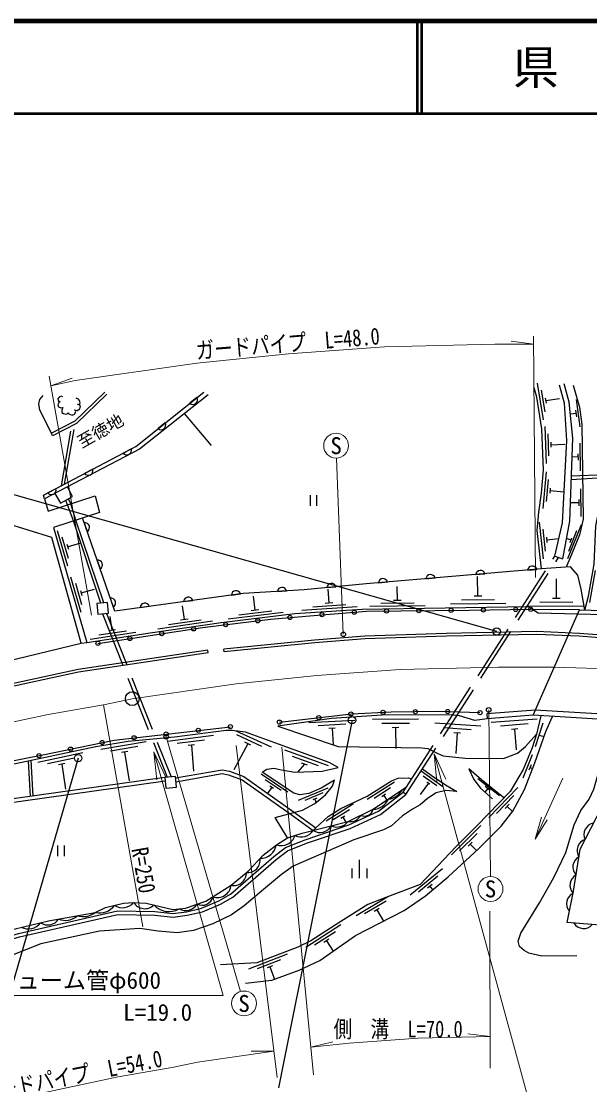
# Model space of a CAD drawing. Units: millimetres at full size, sheet at 1:1000; details may follow other scales. Extents: x 40000 to 680000, y 20000 to 380000.
# Drawn here: x 254857 to 316467, y 264738 to 380000 of the extents above; entities that cross this region are included whole.
import ezdxf
from ezdxf.enums import TextEntityAlignment as Align

# ---------------------------------------------------------------- set-up
doc = ezdxf.new("R2010")
doc.units = ezdxf.units.MM
doc.header["$LTSCALE"] = 1000
doc.linetypes.add('CHAIN', pattern=[18.5, 12, -1.5, 3.5, -1.5])
doc.linetypes.add('DASHED', pattern=[7.5, 6, -1.5])
for name, color, linetype, lineweight in [('M-BGD', 7, 'Continuous', 25), ('M-BMK', 2, 'CHAIN', 13), ('M-BMK-HTXT', 7, 'Continuous', 13), ('M-BMK-SRVR', 3, 'Continuous', 25), ('M-STR-HTXT', 7, 'Continuous', 13), ('M-STR-STR1', 1, 'Continuous', 25), ('M-STR-STRC', 7, 'Continuous', 25), ('M-TTL', 2, 'Continuous', 140), ('M-TTL-LINE', 7, 'Continuous', 50)]:
    doc.layers.add(name, color=color, linetype=linetype, lineweight=lineweight)
doc.layers.add('M-TTL-TXT', color=7, linetype='Continuous')
doc.styles.add('ＭＳ ゴシック', font='')
doc.styles.get('ＭＳ ゴシック').set_extended_font_data('MS Gothic')

# ---------------------------------------------------------------- blocks, each defined once
blk = doc.blocks.new('open_arrow')
at = {"color": 0, "linetype": 'Continuous', "lineweight": -2}
blk.add_lwpolyline([(7.5, 1.25), (0, 0), (7.5, -1.25)], dxfattribs=at)

msp = doc.modelspace()

# ---------------------------------------------------------------- linework, layer by layer
at = {"layer": 'M-BGD'}
for p, q in [((310779, 340762), (311431, 336816)), ((311205, 340022), (311597, 337654)), ((273902, 339217), (273128, 338598)), ((311651, 339163), (311743, 338610)), ((311697, 338887), (313177, 339131)), ((315420, 336027), (315038, 339003)), ((315065, 337141), (314976, 337835)), ((275470, 334032), (272558, 337476)), ((315021, 337488), (314376, 337405)), ((270460, 336465), (269686, 335847)), ((311583, 336085), (311730, 332087)), ((258254, 335078), (258116, 335344)), ((311912, 335296), (312000, 332898)), ((312246, 334388), (312266, 333828)), ((315465, 331285), (315418, 334285)), ((266789, 333660), (265913, 333197)), ((312256, 334108), (313755, 334163)), ((315237, 332431), (315226, 333131)), ((315232, 332781), (314558, 332771)), ((262602, 331448), (261726, 330986)), ((311740, 331173), (311395, 327188)), ((311970, 330350), (311763, 327959)), ((258610, 329339), (257734, 328876)), ((286161, 328639), (286161, 327465)), ((286861, 328639), (286861, 327465)), ((312189, 329407), (312141, 328849)), ((312165, 329128), (313660, 328999)), ((315543, 326324), (315496, 329324)), ((259869, 327590), (259669, 328066)), ((260215, 327702), (259992, 328250)), ((315310, 327820), (314376, 327806)), ((315315, 327470), (315304, 328170)), ((263493, 316929), (260502, 325849)), ((263801, 316955), (260787, 325941)), ((261690, 325648), (262012, 324711)), ((310990, 325716), (311421, 321739)), ((314089, 321755), (315566, 325473)), ((258749, 324808), (259864, 320966)), ((259260, 324123), (259929, 321818)), ((311374, 324953), (311633, 322567)), ((311772, 324071), (311832, 323514)), ((311802, 323792), (313119, 323935)), ((314437, 323769), (313967, 323956)), ((314189, 322576), (315076, 324807)), ((314334, 323509), (314541, 324029)), ((259805, 323323), (259961, 322785)), ((259883, 323054), (261301, 323466)), ((263086, 321596), (263409, 320659)), ((312682, 322011), (313567, 321725)), ((309737, 320512), (310725, 320596)), ((317042, 320465), (316425, 317020)), ((260204, 319795), (261320, 315953)), ((298716, 319583), (299703, 319667)), ((304125, 320039), (305113, 320122)), ((304349, 317738), (304319, 319837)), ((312851, 317475), (312863, 319575)), ((260716, 319110), (261385, 316805)), ((261260, 318310), (261416, 317772)), ((261338, 318041), (262779, 318460)), ((282627, 318209), (283616, 318268)), ((287980, 318622), (288966, 318718)), ((288222, 316961), (288122, 318458)), ((293561, 319149), (294549, 319232)), ((295617, 317253), (295595, 318753)), ((264509, 317467), (264832, 316531)), ((272452, 317102), (273433, 317237)), ((277631, 317812), (278613, 317947)), ((280199, 316190), (280017, 317679)), ((287803, 316933), (288641, 316989)), ((293821, 316928), (297421, 316979)), ((295197, 317247), (296037, 317259)), ((302555, 317292), (306155, 317343)), ((303929, 317732), (304769, 317744)), ((311049, 317064), (314649, 317045)), ((312431, 317477), (313271, 317472)), ((267744, 316457), (268725, 316592)), ((272539, 315174), (272327, 316658)), ((277294, 315231), (283250, 315958)), ((278449, 315674), (282023, 316111)), ((279783, 316139), (280616, 316241)), ((285269, 316161), (291256, 316564)), ((286447, 316541), (290038, 316782)), ((292626, 316610), (298625, 316696)), ((301361, 316855), (307361, 316941)), ((309847, 316650), (315847, 316619)), ((315340, 316201), (310350, 316228)), ((264718, 314017), (264491, 315499)), ((269655, 314155), (275594, 315004)), ((270800, 314622), (274364, 315131)), ((272124, 315114), (272955, 315233)), ((262337, 313046), (267279, 313801)), ((263280, 313494), (266246, 313946)), ((264372, 313964), (265064, 314069)), ((275125, 311548), (275081, 311845)), ((276838, 311662), (276809, 311961)), ((297915, 304355), (292916, 304320)), ((310566, 305335), (305308, 304944)), ((305308, 304944), (305348, 304409)), ((310321, 304779), (305348, 304409)), ((310753, 304360), (305767, 303988)), ((290998, 304231), (286006, 303949)), ((290020, 303815), (287025, 303646)), ((288892, 303391), (288193, 303351)), ((288543, 303371), (288643, 301591)), ((296919, 303898), (293919, 303877)), ((295772, 303440), (295072, 303435)), ((295422, 303437), (295438, 301187)), ((304656, 303590), (299669, 303940)), ((303627, 303211), (300635, 303421)), ((309789, 303837), (306797, 303614)), ((308676, 303303), (307978, 303251)), ((308327, 303277), (308494, 301033)), ((311392, 303925), (310564, 301356)), ((275674, 302580), (270716, 301932)), ((274729, 302093), (271755, 301705)), ((281985, 301310), (278163, 303075)), ((280926, 301402), (278202, 302660)), ((302449, 302843), (301750, 302892)), ((302100, 302867), (301942, 300623)), ((310978, 302641), (311507, 302470)), ((268400, 301920), (263469, 301087)), ((267474, 301398), (264515, 300899)), ((266399, 300852), (265709, 300735)), ((273636, 301587), (272942, 301497)), ((273289, 301542), (273541, 298709)), ((279413, 301704), (277912, 298874)), ((279731, 301558), (279095, 301851)), ((288144, 299319), (283437, 301004)), ((255852, 295983), (255627, 299817)), ((256150, 296025), (255924, 299880)), ((261533, 300697), (256641, 299664)), ((260629, 300138), (257694, 299518)), ((266054, 300794), (266550, 297674)), ((287082, 299317), (284257, 300328)), ((310226, 300480), (309214, 297977)), ((259578, 299549), (258893, 299404)), ((259236, 299476), (259655, 296773)), ((285548, 299483), (284784, 298618)), ((285878, 299365), (285219, 299601)), ((300542, 297025), (298192, 298732)), ((310116, 299408), (309880, 298824)), ((309998, 299116), (310274, 299004)), ((283753, 296455), (280839, 298393)), ((283021, 296618), (281273, 297781)), ((295296, 297533), (292343, 295654)), ((298976, 297421), (298094, 296208)), ((299880, 297135), (298424, 298193)), ((299146, 297298), (298806, 297545)), ((306681, 296032), (304332, 297898)), ((281997, 296975), (281557, 296313)), ((282201, 296839), (281793, 297110)), ((288080, 296879), (284850, 295530)), ((287538, 296360), (285600, 295550)), ((294866, 296904), (293094, 295777)), ((296553, 296181), (296253, 296455)), ((305413, 296848), (305106, 296461)), ((305687, 296630), (305139, 297065)), ((308659, 296938), (305528, 293706)), ((286899, 295801), (286447, 295612)), ((286673, 295706), (286828, 295337)), ((290867, 295169), (287898, 293315)), ((294348, 296219), (293935, 295956)), ((294141, 296087), (294464, 295579)), ((308248, 296083), (306369, 294144)), ((307744, 295131), (307305, 294678)), ((290432, 294544), (288651, 293431)), ((307524, 294905), (308103, 294344)), ((289908, 293863), (289492, 293603)), ((289700, 293733), (290030, 293205)), ((304682, 292826), (301496, 289648)), ((304257, 291978), (302345, 290071)), ((258796, 290677), (258796, 289503)), ((259496, 290677), (259496, 289503)), ((303736, 291034), (303290, 290590)), ((303513, 290812), (304209, 290114)), ((290732, 287135), (290732, 288180)), ((291532, 287135), (291532, 289128)), ((292332, 287135), (292332, 288180)), ((300505, 288129), (297012, 285291)), ((299995, 287328), (297900, 285626)), ((299381, 286443), (298892, 286046)), ((299137, 286244), (299441, 285870)), ((294657, 285139), (291141, 283056)), ((294392, 284633), (292069, 283257)), ((293654, 283847), (293112, 283526)), ((293383, 283687), (294099, 282478)), ((289492, 282061), (285707, 279627)), ((288897, 281322), (286626, 279861)), ((288189, 280510), (287659, 280169)), ((287924, 280339), (288650, 279211)), ((283689, 278879), (279489, 277265)), ((282957, 278276), (280437, 277308)), ((282099, 277625), (281510, 277399)), ((281805, 277512), (282312, 276193))]:
    msp.add_line(p, q, dxfattribs=at)
at = {"layer": 'M-BGD', "linetype": 'DASHED'}
for p, q in [((259212, 329658), (260343, 336160)), ((259548, 329835), (260677, 336334)), ((260502, 325849), (259869, 327590)), ((260787, 325941), (260215, 327702)), ((296253, 296455), (312682, 322011)), ((296553, 296181), (313076, 321883)), ((264079, 315824), (271089, 298097)), ((263663, 315789), (270673, 298061)), ((284091, 294021), (286508, 292304)), ((284323, 294347), (286789, 292595))]:
    msp.add_line(p, q, dxfattribs=at)
at = {"layer": 'M-BGD'}
for points in [[(311238, 320639), (310786, 324813), (310953, 326788), (311239, 328859), (311456, 331373), (311293, 335817), (310722, 339269), (310432, 340282)], [(312682, 322011), (313504, 325631), (313973, 334572), (313723, 338609), (313176, 340557)], [(313567, 321725), (314303, 325824), (314632, 334807), (314247, 338708), (313688, 340701)], [(314656, 340557), (315355, 338185), (315597, 336298), (315758, 326049), (315348, 324354), (314488, 322191), (313916, 320849)], [(314484, 330750), (318122, 330882), (318914, 331015), (319471, 331454), (319599, 332248), (319518, 334244), (319070, 337454), (317998, 340839)], [(258116, 335344), (256881, 337843), (256775, 338527), (256881, 338994), (257227, 339438)], [(275124, 339496), (267671, 333626), (257364, 328252), (257265, 328629), (267262, 333910), (274646, 339811)], [(263911, 339789), (260667, 336666), (258116, 335344)], [(264119, 339573), (260844, 336420), (258254, 335078)], [(259356, 339288), (259164, 339357), (258996, 339289), (258837, 339089), (258866, 338893), (258991, 338805), (259080, 338788), (258922, 338697), (258825, 338413), (258874, 338208), (259145, 338104), (259366, 338132), (259251, 337837), (259247, 337588), (259432, 337474), (259705, 337417), (259893, 337500), (259942, 337593), (260021, 337469), (260369, 337314), (260629, 337417), (260778, 337656), (260715, 337823), (260609, 337902), (260899, 337830), (261186, 337998), (261266, 338297), (261159, 338412), (260967, 338460), (261203, 338527), (261236, 338659), (261174, 338915), (261051, 339050), (260793, 339166)], [(315932, 316186), (316329, 317678), (316953, 321162), (317129, 325330), (317871, 329025), (317847, 330529), (314468, 330316)], [(257364, 328252), (257761, 326903), (262880, 328571), (263350, 326774), (258338, 325146), (261957, 312685)], [(258477, 328832), (259122, 327754), (260400, 328483), (259858, 329552)], [(261350, 312589), (258172, 324033), (253048, 325625), (232647, 313674), (232159, 310990), (231503, 308895), (231539, 307824), (231970, 306938), (232468, 306437), (233389, 306097), (235543, 306129), (237022, 306422), (242364, 307996), (261350, 312589), (261957, 312685), (268817, 313732), (276517, 314833), (284501, 315809), (291786, 316298), (309810, 316555), (310890, 315900), (315157, 315786)], [(315932, 316186), (315529, 318448), (315189, 319981), (314395, 320887), (311238, 320639), (292219, 319036), (285516, 318382), (278900, 317986), (264987, 316079), (261508, 326176)], [(263164, 312576), (274484, 314284), (281854, 315191), (286579, 315610), (292274, 316056), (303387, 316171), (310068, 316266)], [(391971, 304654), (373789, 307245), (338450, 311706), (329581, 312519), (324200, 312944), (315356, 313641), (310704, 313850), (300935, 313651), (292110, 313373), (286643, 312931), (276809, 311961)], [(391928, 304357), (373749, 306948), (338417, 311408), (329555, 312220), (324176, 312645), (315337, 313342), (310701, 313550), (300942, 313351), (292127, 313074), (286670, 312632), (276838, 311662)], [(275125, 311548), (261064, 309457), (252044, 307499), (235588, 303413), (231983, 303433)], [(275081, 311845), (261010, 309753), (251976, 307791), (235552, 303713), (231985, 303733)], [(311160, 304728), (310692, 302733), (310215, 301250), (309259, 298887), (307826, 296509), (304226, 292794), (301940, 290515), (298093, 286438), (294364, 285028), (292420, 284262), (289496, 282420), (286234, 280322), (284824, 279637), (280405, 277938), (276436, 277725)], [(279145, 275763), (282028, 276089), (284972, 277158), (287224, 278204), (291072, 280921), (296354, 283637), (298662, 285218), (301120, 287275), (304458, 290343), (306857, 292755), (308147, 294399), (309398, 296753), (310521, 299639), (311697, 303014), (312448, 304649)], [(305348, 304409), (304024, 304217), (302345, 304705), (301147, 304828), (293932, 304777), (288482, 304449), (282669, 303595), (289192, 301407), (298278, 301258), (298929, 301171), (300021, 300637), (300575, 300385), (302950, 300131), (307109, 300103), (308652, 300663), (309508, 301387), (310692, 302733)], [(282837, 304040), (290642, 304935), (294945, 305138), (300069, 305220), (304570, 305072)], [(231753, 286198), (231753, 288474), (232497, 291116), (234249, 293340), (235916, 294716), (237627, 295656), (241183, 297095), (244118, 297928), (257204, 300489), (264910, 302096), (277516, 303544)], [(315065, 278698), (311273, 278665), (309850, 278990), (309353, 279297), (308860, 279712), (308708, 280294), (308987, 281173), (311005, 284462), (312571, 287201), (313860, 289892), (314786, 292916), (315519, 294443), (316411, 295687), (316927, 296758), (317343, 298308), (317760, 300049), (318772, 302134), (319539, 304216)], [(368544, 271202), (361234, 275130), (356266, 277392), (352514, 278307), (344537, 279252), (329068, 280664), (321603, 281702), (314010, 282307), (314715, 285710), (315433, 290278), (320149, 299457), (321540, 304094)], [(289197, 299115), (288237, 299668), (282329, 301783), (279160, 302943), (277713, 303134), (277057, 303124), (271469, 302393), (266448, 301955), (262949, 301365), (250440, 298722)], [(298360, 298992), (299283, 298299), (300842, 297245), (302057, 296528), (300855, 296644), (299831, 296390), (298876, 295746), (298100, 295081), (297256, 294597), (296166, 293877), (294969, 292813), (294124, 292360), (290897, 291279), (284325, 288429), (283043, 287529), (281105, 285897), (279013, 284136), (277641, 283167), (275621, 282178), (273512, 281465), (271760, 281205), (269680, 281383), (267701, 281677), (263322, 281370), (256960, 280011), (253863, 278788)], [(271586, 297984), (276634, 298861), (277432, 298709), (278996, 298133), (284323, 294347)], [(283715, 291503), (282360, 293684), (285354, 294510), (286680, 295216), (287821, 296143), (288575, 297093), (288800, 297746), (287352, 296868), (286032, 296316), (285043, 296156), (284402, 296348), (280972, 298629), (281458, 298925), (282216, 299040), (283043, 298869), (284518, 298606), (287468, 298736), (289197, 299115)], [(307172, 295834), (304725, 297778), (303354, 298974), (303923, 297836), (304619, 296890), (305922, 295742)], [(270427, 298041), (249559, 295094), (237397, 291630), (235691, 289265), (233682, 285516), (238542, 280796), (244153, 276126), (246358, 275513), (248588, 278367), (251041, 279672), (254654, 280754), (265319, 283181), (269321, 283105), (271306, 282902), (272827, 283100), (274501, 283480), (276433, 284298), (277772, 285055), (282477, 289155), (283699, 290096), (285769, 290905), (290493, 292518), (293787, 294036), (296553, 296181)], [(270461, 297641), (249642, 294702), (237640, 291283), (236031, 289053), (234183, 285604), (244505, 276666), (246520, 276370), (248325, 278680), (250888, 280044), (254552, 281141), (265278, 283582), (269345, 283505), (271300, 283304), (272757, 283494), (274377, 283862), (276256, 284657), (277540, 285383), (282223, 289464), (283500, 290448), (285631, 291281), (290345, 292890), (293578, 294380), (296253, 296455)], [(271620, 297584), (276631, 298455), (277325, 298323), (278807, 297776), (284091, 294021)], [(286508, 292304), (286789, 292595), (288110, 293801), (289499, 294669), (292347, 296013), (294970, 297681), (295691, 297950), (296785, 298015), (297187, 297908)], [(244505, 276666), (248327, 279666), (250425, 280572), (253274, 281435), (257820, 282505), (262883, 283398), (263996, 283950), (265924, 284405), (267026, 284501), (268377, 284421), (271280, 283739), (272660, 283868), (274870, 284643), (277593, 286358), (279438, 287902), (281071, 289635), (282501, 290749), (283715, 291503), (285312, 291998), (290301, 293275), (293000, 294596), (296621, 297027)]]:
    msp.add_lwpolyline(points, dxfattribs=at)
for points in [[(263157, 315746), (264302, 315843), (264205, 316989), (263059, 316892)], [(270524, 296895), (271670, 296992), (271573, 298138), (270427, 298041)]]:
    msp.add_lwpolyline(points, close=True, dxfattribs=at)
for centre in [(287459, 315679), (290948, 315952), (294444, 316079), (297944, 316115), (301443, 316151), (304943, 316193), (308443, 316243), (310068, 316266), (277016, 314595), (280490, 315023), (283972, 315379), (270085, 313620), (273546, 314142), (263164, 312576), (266624, 313098), (287101, 304529), (290579, 304928), (294074, 305097), (297573, 305180), (301072, 305187), (304570, 305072), (274039, 303145), (277516, 303544), (282837, 304040), (263626, 301828), (267084, 302346), (270561, 302745), (260200, 301114), (256772, 300405)]:
    msp.add_circle(centre, 225, dxfattribs=at)
for centre, radius, start, end in [((273454, 338984), 505, 229.80107, 27.45926), ((270012, 336233), 505, 229.80107, 27.45926), ((266305, 333515), 505, 219.0169, 16.6751), ((262118, 331304), 505, 219.0169, 16.6751), ((258126, 329194), 505, 219.0169, 16.6751), ((261759, 325148), 505, 300.1848, 97.843), ((263155, 321096), 505, 300.1848, 97.843), ((304627, 319983), 505, 15.98914, 173.64733), ((310239, 320456), 505, 15.98914, 173.64733), ((294063, 319093), 505, 15.98914, 173.64733), ((299218, 319527), 505, 15.98914, 173.64733), ((278135, 317783), 505, 18.97446, 176.63265), ((283127, 318141), 505, 14.59364, 172.25183), ((288483, 318573), 505, 16.74255, 174.40074), ((264578, 316967), 505, 300.1848, 97.843), ((272956, 317073), 505, 18.97446, 176.63265), ((268248, 316427), 505, 18.97446, 176.63265), ((294437, 297623), 1932, 276.27436, 331.47437), ((292963, 296432), 1836, 271.16129, 336.58743), ((290513, 294550), 1293, 260.57869, 331.61287), ((292027, 294876), 1013, 248.19735, 343.99421), ((287248, 293377), 1304, 235.40931, 333.29579), ((289037, 294285), 1618, 247.32413, 321.38097), ((317088, 291857), 1250, 99.67659, 205.93679), ((283041, 292187), 1536, 249.43232, 343.48272), ((285195, 293166), 1571, 244.29402, 326.72344), ((280770, 291031), 1754, 268.81107, 350.75838), ((316344, 290141), 1250, 107.32023, 213.58044), ((315888, 288345), 1250, 117.9332, 224.19341), ((279418, 289068), 1332, 262.85183, 9.03027), ((277893, 287684), 1360, 257.2463, 2.61145), ((315572, 286366), 1250, 117.63647, 223.89668), ((276111, 286529), 1492, 251.00401, 353.40102), ((274449, 285398), 1209, 244.11226, 346.62986), ((315203, 284368), 1250, 115.16925, 221.42946), ((263321, 285385), 2035, 257.54807, 323.60521), ((265818, 285462), 1544, 236.25041, 321.51555), ((268246, 285249), 1431, 211.54822, 313.92348), ((270858, 285681), 2182, 222.08583, 300.63393), ((272674, 285101), 1477, 241.50225, 327.58713), ((257732, 283433), 1381, 235.19874, 327.72354), ((259639, 284443), 1897, 247.05761, 312.94085), ((261575, 285107), 2152, 252.59079, 307.40767), ((255623, 283232), 1617, 241.71118, 324.7752), ((315804, 282916), 1250, 212.3153, 318.57551)]:
    msp.add_arc(centre, radius, start, end, dxfattribs=at)
at = {"layer": 'M-BMK'}
msp.add_lwpolyline([(73637, 255720), (83494, 259733), (93272, 263116), (101831, 265634), (110778, 268152), (155888, 279649), (169732, 283253), (227003, 297850), (246937, 302571), (257787, 304875), (263776, 305908), (266886, 306579), (278155, 308188), (286901, 309082), (295921, 309748), (306583, 310002), (312611, 309991), (318458, 309819)], dxfattribs=at)
at = {"layer": 'M-BMK-HTXT'}
for q in [(313536, 297958), (311247, 293721), (311870, 293439)]:
    msp.add_line((310558, 291364), q, dxfattribs=at)
at = {"layer": 'M-BMK-SRVR'}
msp.add_circle((266886, 306579), 750, dxfattribs=at)
at = {"layer": 'M-STR-HTXT'}
for p, q in [((310591, 319701), (310389, 345886)), ((310396, 344995), (307966, 345341)), ((262482, 315642), (257894, 341518)), ((258078, 340484), (260382, 341331)), ((289761, 313556), (289032, 332653)), ((263776, 305908), (268041, 281847)), ((305517, 305358), (305698, 287310)), ((270565, 302458), (278624, 274843)), ((282594, 265504), (278148, 301522)), ((283079, 301310), (286513, 265817)), ((305684, 266523), (305653, 283567)), ((305677, 269969), (303239, 270253)), ((286224, 268805), (288608, 269392)), ((282241, 268366), (279786, 268361))]:
    msp.add_line(p, q, dxfattribs=at)
for points in [[(258078, 340484), (260713, 341053), (273900, 342936), (283833, 343951), (294215, 344717), (306198, 345003), (310396, 344995)], [(269224, 300823), (276740, 274397), (251997, 274397)], [(299595, 300606), (310579, 260371), (311288, 260415), (339890, 260415)], [(286224, 268805), (290408, 269232), (297871, 269783), (305677, 269969)], [(241144, 260093), (255702, 263541), (265342, 265588), (271397, 266632), (273942, 267181), (282241, 268366)]]:
    msp.add_lwpolyline(points, dxfattribs=at)
for centre in [(288981, 334002), (305712, 285960), (279002, 273547)]:
    msp.add_circle(centre, 1350, dxfattribs=at)
at = {"layer": 'M-STR-STR1'}
for p, q in [((310321, 304779), (315340, 316201)), ((322390, 304042), (310321, 304779)), ((322615, 304600), (310566, 305335))]:
    msp.add_line(p, q, dxfattribs=at)
for points in [[(315340, 316201), (326585, 315898), (327159, 315849)], [(315157, 315786), (326561, 315478), (326995, 315442)]]:
    msp.add_lwpolyline(points, dxfattribs=at)
at = {"layer": 'M-STR-STRC'}
for p, q in [((306385, 313856), (237588, 333325)), ((290702, 304243), (282741, 264409)), ((261032, 300129), (247508, 253709))]:
    msp.add_line(p, q, dxfattribs=at)
for centre, radius in [((289761, 313556), 250), ((306385, 313856), 400), ((305517, 305358), 250), ((290702, 304243), 400), ((270565, 302458), 250), ((261032, 300129), 400)]:
    msp.add_circle(centre, radius, dxfattribs=at)
at = {"layer": 'M-TTL'}
msp.add_line((680000, 380000), (40000, 380000), dxfattribs=at)
at = {"layer": 'M-TTL-LINE'}
for p, q in [((297750, 380000), (297750, 370000)), ((298250, 380000), (298250, 370000)), ((40000, 370000), (680000, 370000))]:
    msp.add_line(p, q, dxfattribs=at)

# ---------------------------------------------------------------- block references
at = {"layer": 'M-STR-HTXT', "xscale": 400, "yscale": 400}
for p, rotation in [((269224, 300823), 285.9), ((299595, 300606), 285.3)]:
    msp.add_blockref('open_arrow', p, dxfattribs=dict(at, rotation=rotation))

# ---------------------------------------------------------------- texts
at = {"layer": 'M-BMK-HTXT', "style": 'ＭＳ ゴシック'}
msp.add_text('至徳地', height=1320, rotation=29.559, dxfattribs=at).set_placement((261604, 333351), align=Align.BOTTOM_LEFT)
at = {"layer": 'M-STR-HTXT', "style": 'ＭＳ ゴシック', "width": 0.8}
for s, rotation, p in [('ガードパイプ\u3000L=48.0', 4.621, (283858, 343640)), ('R=250', 280.053, (266680, 287737)), ('ガードパイプ\u3000L=54.0', 11.142, (260582, 264258))]:
    msp.add_text(s, height=1833, rotation=rotation, dxfattribs=at).set_placement(p, align=Align.BOTTOM_CENTER)
at = {"layer": 'M-STR-HTXT', "style": 'ＭＳ ゴシック'}
for p in [(288981, 334002), (305712, 285960), (279002, 273547)]:
    msp.add_text('S', height=1833, dxfattribs=at).set_placement(p, align=Align.MIDDLE_CENTER)
for s, p in [('ヒューム管φ600', (270003, 274590)), ('L=19.0', (273378, 271114))]:
    msp.add_text(s, height=1833, dxfattribs=at).set_placement(p, align=Align.BOTTOM_RIGHT)
at = {"layer": 'M-STR-HTXT', "style": 'ＭＳ ゴシック', "width": 0.8}
msp.add_text('側\u3000溝\u3000L=70.0', height=1833, dxfattribs=at).set_placement((295705, 269311), align=Align.BOTTOM_CENTER)
at = {"layer": 'M-TTL-TXT', "style": 'ＭＳ ゴシック'}
msp.add_text('県\u3000名', height=3666, dxfattribs=at).set_placement((315625, 375000), align=Align.MIDDLE_CENTER)

doc.saveas('drawing.dxf')
